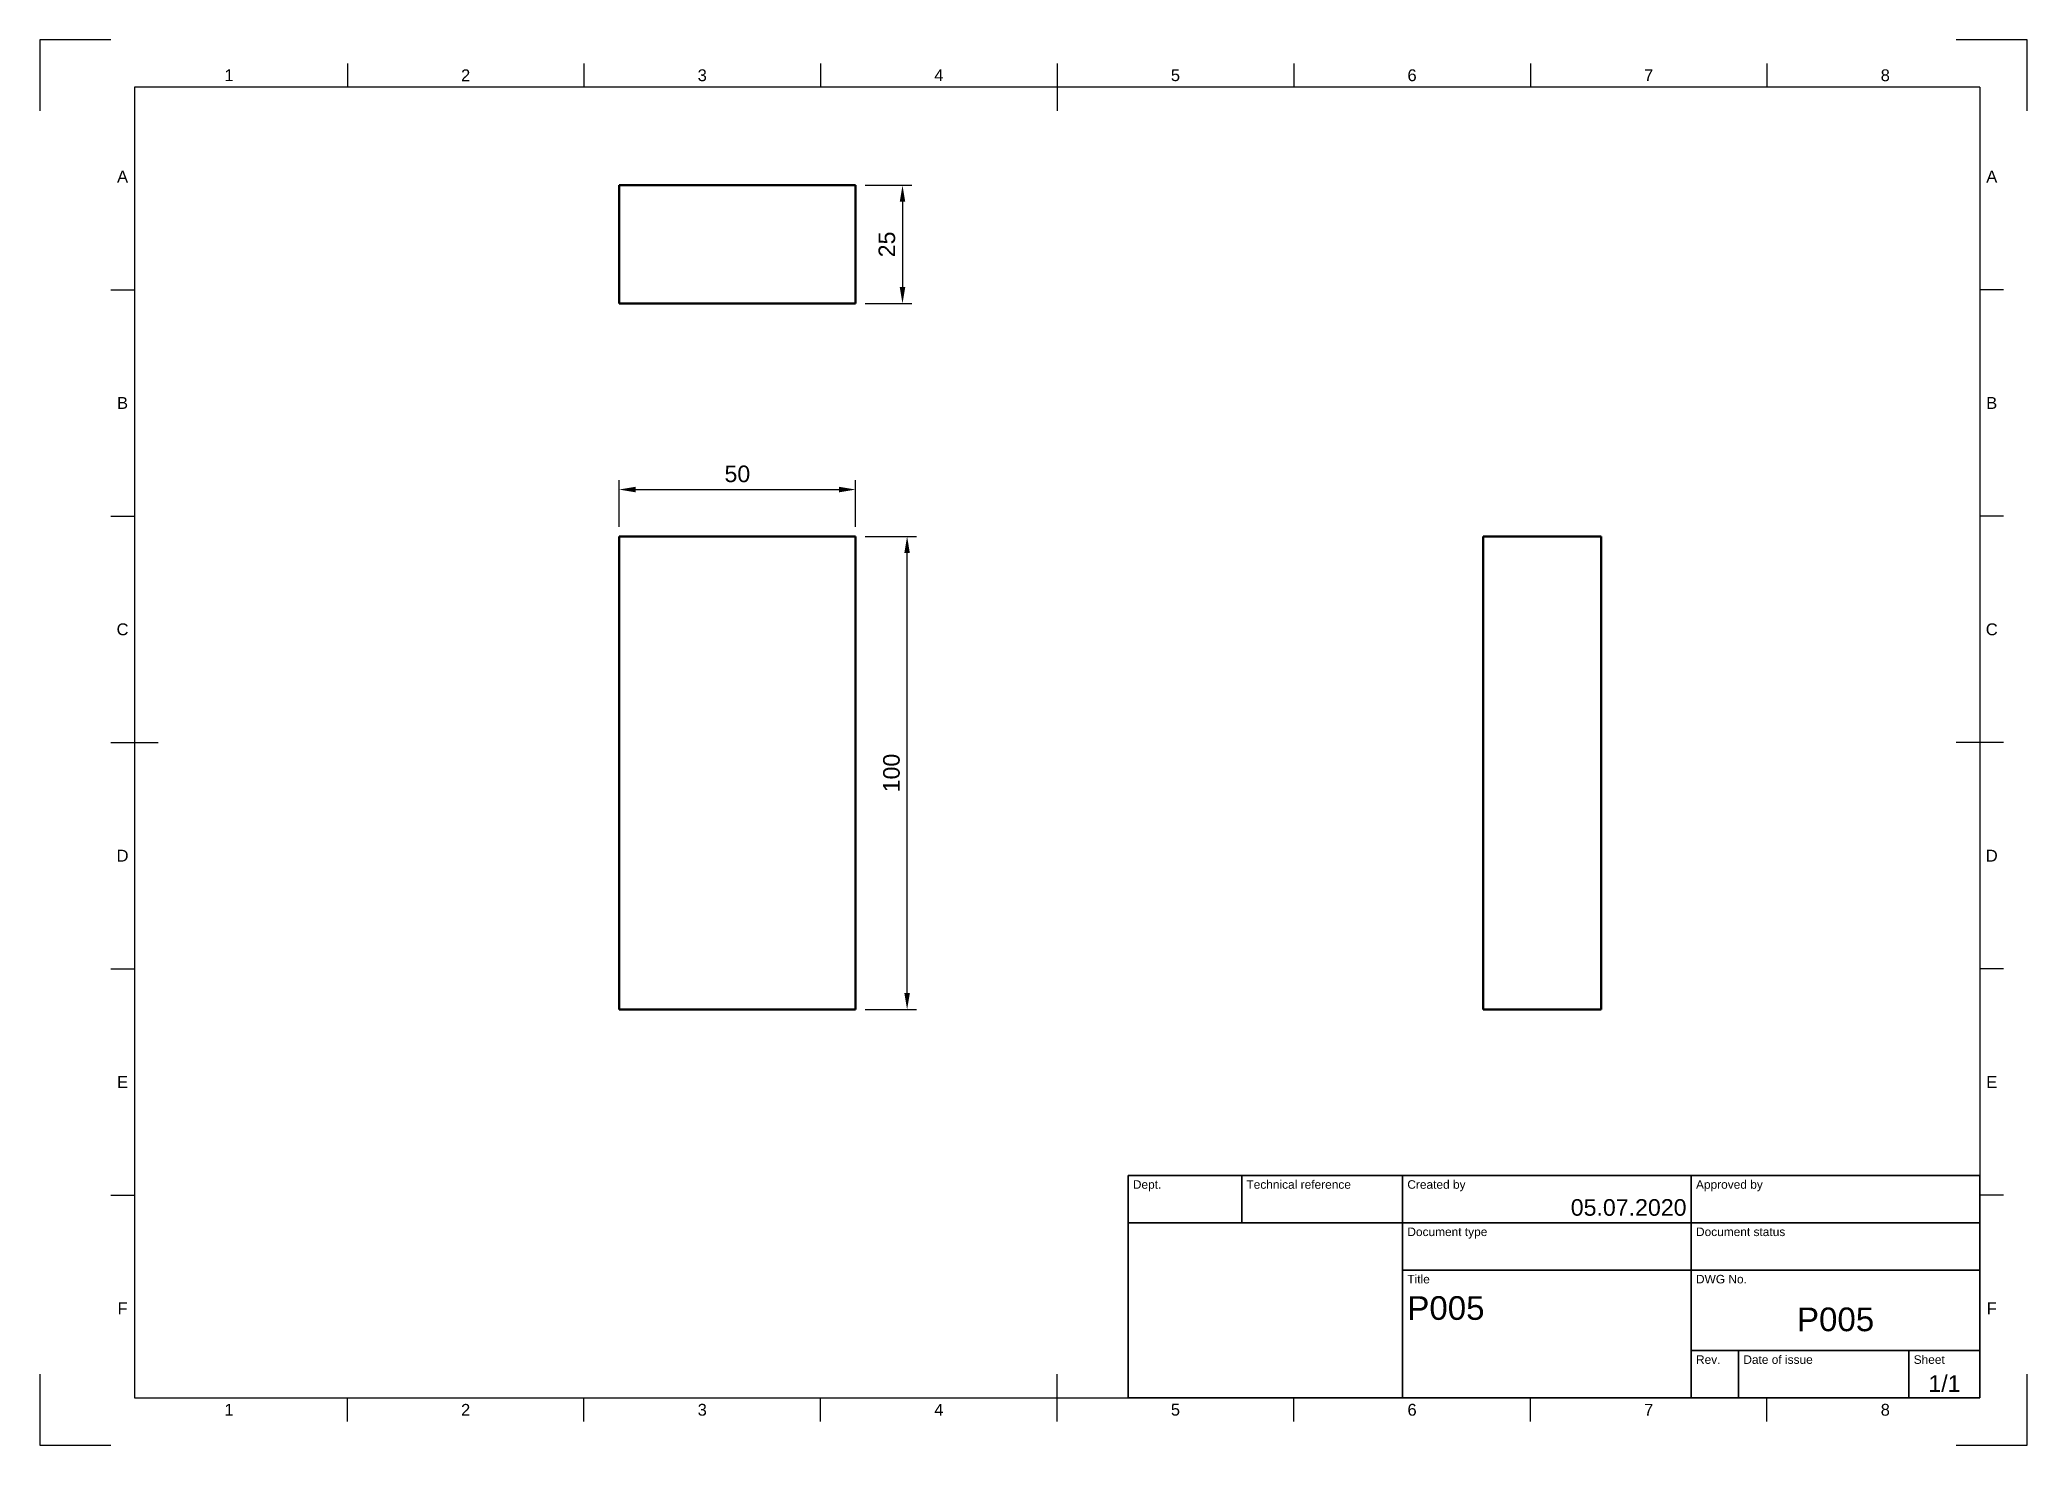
# Model space of a CAD drawing. Header units: millimetres. Extents: x 0 to 420, y 0 to 297.
import ezdxf
from ezdxf.enums import TextEntityAlignment as Align

# ---------------------------------------------------------------- set-up
doc = ezdxf.new("R2010")
doc.units = ezdxf.units.MM
doc.header["$LTSCALE"] = 0.75
for name, color, linetype, lineweight in [('Border', 7, 'Continuous', 25), ('Dimensions', 7, 'Continuous', 25), ('TitleBlock', 7, 'Continuous', 35), ('Visible', 7, 'Continuous', 50)]:
    doc.layers.add(name, color=color, linetype=linetype, lineweight=lineweight)
doc.styles.add('FusionTitle', font='')
doc.styles.get("Standard").update_dxf_attribs({"font": 'arial.ttf'})
doc.styles.get('FusionTitle').set_extended_font_data('Arial Unicode MS')
doc.dimstyles.new('ISO-25', dxfattribs={"dimtxt": 3.5, "dimasz": 3.5, "dimexe": 2, "dimexo": 2, "dimgap": 1.5, "dimtad": 1, "dimzin": 12, "dimdsep": 46, "dimtxsty": 'Standard', "dimcen": 0, "dimclrd": 256, "dimclre": 256, "dimclrt": 256, "dimazin": 3, "dimtp": 0.1, "dimtm": 0.1, "dimtfac": 0.714, "dimtmove": 0, "dimatfit": 3, "dimfxl": 1, "dimtzin": 12, "dimarcsym": 0})

# ---------------------------------------------------------------- blocks, each defined once
blk = doc.blocks.new('ISO_A3_SHEET')
at = {"layer": 'Border'}
for p, q in [((15, 297), (0, 297)), ((0, 297), (0, 282)), ((420, 297), (405, 297)), ((420, 282), (420, 297)), ((65, 292), (65, 287)), ((115, 292), (115, 287)), ((165, 292), (165, 287)), ((215, 292), (215, 282)), ((265, 292), (265, 287)), ((315, 292), (315, 287)), ((365, 292), (365, 287)), ((410, 287), (20, 287)), ((20, 287), (20, 10)), ((410, 287), (410, 10)), ((15, 244.16666), (20, 244.16666)), ((415, 244.16666), (410, 244.16666)), ((15, 196.33333), (20, 196.33333)), ((415, 196.33333), (410, 196.33333)), ((15, 148.5), (25, 148.5)), ((415, 148.5), (405, 148.5)), ((15, 100.66667), (20, 100.66667)), ((415, 100.66667), (410, 100.66667)), ((15, 52.83334), (20, 52.83334)), ((415, 52.83334), (410, 52.83334)), ((0, 15), (0, 0)), ((215, 5), (215, 15)), ((420, 0), (420, 15)), ((20, 10), (410, 10)), ((65, 5), (65, 10)), ((115, 5), (115, 10)), ((165, 5), (165, 10)), ((265, 5), (265, 10)), ((315, 5), (315, 10)), ((365, 5), (365, 10)), ((0, 0), (15, 0)), ((405, 0), (420, 0))]:
    blk.add_line(p, q, dxfattribs=at)
at = {"layer": 'Border', "style": 'FusionTitle'}
for s, p in [('1', (40, 289.5)), ('2', (90, 289.5)), ('3', (140, 289.5)), ('4', (190, 289.5)), ('5', (240, 289.5)), ('6', (290, 289.5)), ('7', (340, 289.5)), ('8', (390, 289.5)), ('A', (17.5, 268.08333)), ('A', (412.5, 268.08333)), ('B', (17.5, 220.25)), ('B', (412.5, 220.25)), ('C', (17.5, 172.41667)), ('C', (412.5, 172.41667)), ('D', (17.5, 124.58334)), ('D', (412.5, 124.58334)), ('E', (17.5, 76.75001)), ('E', (412.5, 76.75001)), ('F', (17.5, 28.91668)), ('F', (412.5, 28.91668)), ('1', (40, 7.5)), ('2', (90, 7.5)), ('3', (140, 7.5)), ('4', (190, 7.5)), ('5', (240, 7.5)), ('6', (290, 7.5)), ('7', (340, 7.5)), ('8', (390, 7.5))]:
    blk.add_text(s, height=2.5, dxfattribs=at).set_placement(p, align=Align.MIDDLE)
blk = doc.blocks.new('ISO_TITLEBLOCK')
at = {"layer": 'TitleBlock'}
for p, q in [((0, 47), (-180, 47)), ((-180, 47), (-180, 0)), ((-156, 37), (-156, 47)), ((-122, 0), (-122, 47)), ((-61, 0), (-61, 47)), ((0, 0), (0, 47)), ((-180, 37), (0, 37)), ((-122, 27), (0, 27)), ((-61, 10), (0, 10)), ((-51, 0), (-51, 10)), ((-15, 0), (-15, 10)), ((-180, 0), (0, 0))]:
    blk.add_line(p, q, dxfattribs=at)
at = {"layer": 'TitleBlock', "style": 'FusionTitle'}
for s, p in [('Dept.', (-179, 46)), ('Technical reference', (-155, 46)), ('Created by', (-121, 46)), ('Approved by', (-60, 46)), ('Document type', (-121, 36)), ('Document status', (-60, 36)), ('Title', (-121, 26)), ('DWG No.', (-60, 26)), ('Rev.', (-60, 9)), ('Date of issue', (-50, 9)), ('Sheet', (-14, 9))]:
    blk.add_text(s, height=1.8, dxfattribs=at).set_placement(p, align=Align.TOP_LEFT)
for tag, p, height in [('DEPT', (-179, 38.5), 3.5), ('TECHNICAL_REFERENCE', (-155, 38.5), 3.5), ('CREATED_BY', (-121, 38.5), 3.5), ('APPROVED_BY', (-60, 38.5), 3.5), ('DOCUMENT_TYPE', (-121, 28.5), 3.5), ('DOCUMENT_STATUS', (-60, 28.5), 3.5), ('TITLE_1', (-121, 16.5), 5), ('TITLE_2', (-121, 9), 5), ('TITLE_3', (-121, 1.5), 5), ('DATE_OF_ISSUE', (-50, 1.5), 3.5)]:
    blk.add_attdef(tag, p, '', height=height, dxfattribs=at)
for tag, p in [('CREATED_DATE', (-62, 38.5)), ('APPROVED_DATE', (-1, 38.5))]:
    blk.add_attdef(tag, text='', height=3.5, dxfattribs=at).set_placement(p, align=Align.RIGHT)
for tag, height, p in [('DRAWING_NUMBER', 5, (-30.5, 16.6)), ('REV', 3.5, (-56, 3.1)), ('SHEET', 3.5, (-7.5, 3.1))]:
    blk.add_attdef(tag, text='', height=height, dxfattribs=at).set_placement(p, align=Align.MIDDLE)
blk = doc.blocks.new('*D6')
at = {"layer": 'Defpoints', "color": 0, "transparency": 16777216}
for p in [(172.42, 192.05), (183.29, 192.05), (172.42, 92.05)]:
    blk.add_point(p, dxfattribs=at)
at = {"layer": 'Dimensions', "lineweight": -2, "transparency": 16777216}
for p, q in [((174.42, 192.05), (185.29, 192.05)), ((183.29, 95.55), (183.29, 188.55)), ((174.42, 92.05), (185.29, 92.05))]:
    blk.add_line(p, q, dxfattribs=at)
at = {"layer": 'Dimensions', "transparency": 16777216}
for points in [[(182.71, 188.55), (183.87, 188.55), (183.29, 192.05)], [(182.71, 95.55), (183.87, 95.55), (183.29, 92.05)]]:
    blk.add_solid(points, dxfattribs=at)
at = {"layer": 'Dimensions', "transparency": 16777216, "insert": (180, 142.05), "char_height": 3.5, "attachment_point": 5, "rotation": 90}
blk.add_mtext('100', dxfattribs=at)
blk = doc.blocks.new('*D7')
at = {"layer": 'Defpoints', "color": 0, "transparency": 16777216}
for p in [(172.42, 201.95), (122.42, 192.05), (172.42, 192.05)]:
    blk.add_point(p, dxfattribs=at)
at = {"layer": 'Dimensions', "lineweight": -2, "transparency": 16777216}
for p, q in [((122.42, 194.05), (122.42, 203.95)), ((125.92, 201.95), (168.92, 201.95)), ((172.42, 194.05), (172.42, 203.95))]:
    blk.add_line(p, q, dxfattribs=at)
at = {"layer": 'Dimensions', "transparency": 16777216}
for points in [[(125.92, 202.53), (125.92, 201.37), (122.42, 201.95)], [(168.92, 202.53), (168.92, 201.37), (172.42, 201.95)]]:
    blk.add_solid(points, dxfattribs=at)
at = {"layer": 'Dimensions', "transparency": 16777216, "insert": (147.42, 205.24), "char_height": 3.5, "attachment_point": 5}
blk.add_mtext('50', dxfattribs=at)
blk = doc.blocks.new('*D8')
at = {"layer": 'Defpoints', "color": 0, "transparency": 16777216}
for p in [(172.42, 266.25), (172.42, 241.25), (182.32, 241.25)]:
    blk.add_point(p, dxfattribs=at)
at = {"layer": 'Dimensions', "lineweight": -2, "transparency": 16777216}
for p, q in [((174.42, 266.25), (184.32, 266.25)), ((182.32, 262.75), (182.32, 244.75)), ((174.42, 241.25), (184.32, 241.25))]:
    blk.add_line(p, q, dxfattribs=at)
at = {"layer": 'Dimensions', "transparency": 16777216}
for points in [[(181.73, 262.75), (182.9, 262.75), (182.32, 266.25)], [(181.73, 244.75), (182.9, 244.75), (182.32, 241.25)]]:
    blk.add_solid(points, dxfattribs=at)
at = {"layer": 'Dimensions', "transparency": 16777216, "insert": (179.03, 253.75), "char_height": 3.5, "attachment_point": 5, "rotation": 90}
blk.add_mtext('25', dxfattribs=at)

msp = doc.modelspace()

# ---------------------------------------------------------------- linework, layer by layer
at = {"layer": 'Visible', "extrusion": (3.63293e-29, 2.96652e-13, -1)}
for p, q in [((122.416, 266.251, 50), (172.416, 266.251, 50)), ((122.416, 241.251, 50), (122.416, 266.251, 50)), ((172.416, 266.251, 50), (172.416, 241.251, 50)), ((172.416, 241.251, 50), (122.416, 241.251, 50))]:
    msp.add_line(p, q, dxfattribs=at)
at = {"layer": 'Visible', "extrusion": (0, 1, 0)}
for p, q in [((122.416, 192.051, 12.5), (172.416, 192.051, 12.5)), ((122.416, 92.051, 12.5), (122.416, 192.051, 12.5)), ((172.416, 92.051, 12.5), (172.416, 192.051, 12.5)), ((304.99, 92.051, 25), (304.99, 192.051, 25)), ((304.99, 192.051, 25), (329.99, 192.051, 25)), ((329.99, 92.051, 25), (329.99, 192.051, 25)), ((122.416, 92.051, 12.5), (172.416, 92.051, 12.5)), ((304.99, 92.051, 25), (329.99, 92.051, 25))]:
    msp.add_line(p, q, dxfattribs=at)

# ---------------------------------------------------------------- block references
at = {"layer": 'Border'}
msp.add_blockref('ISO_A3_SHEET', (0, 0), dxfattribs=at)
at = {"layer": 'TitleBlock'}
msp.add_blockref('ISO_TITLEBLOCK', (410, 10), dxfattribs=at).add_auto_attribs({'CREATED_DATE': '05.07.2020', 'SHEET': '1/1', 'DRAWING_NUMBER': 'P005', 'TITLE_1': 'P005'})

# ---------------------------------------------------------------- dimensions: what is measured, and where the dimension line sits
at = {"layer": 'Dimensions'}
for p1, p2, distance, picture, middle in [((172.416, 266.251), (172.416, 241.251), 9.899, '*D8', (179.028, 253.751)), ((122.416, 192.051), (172.416, 192.051), 9.899, '*D7', (147.416, 205.237)), ((172.416, 92.051), (172.416, 192.051), -10.873, '*D6', (180.002, 142.051))]:
    dim = msp.add_aligned_dim(p1=p1, p2=p2, distance=distance, dimstyle='ISO-25', override={"dimlfac": 1, "dimclrd": 256, "dimclre": 256}, dxfattribs=at)
    dim.commit()
    dim.dimension.update_dxf_attribs({"geometry": picture, "text_midpoint": middle})

doc.saveas('drawing.dxf')
